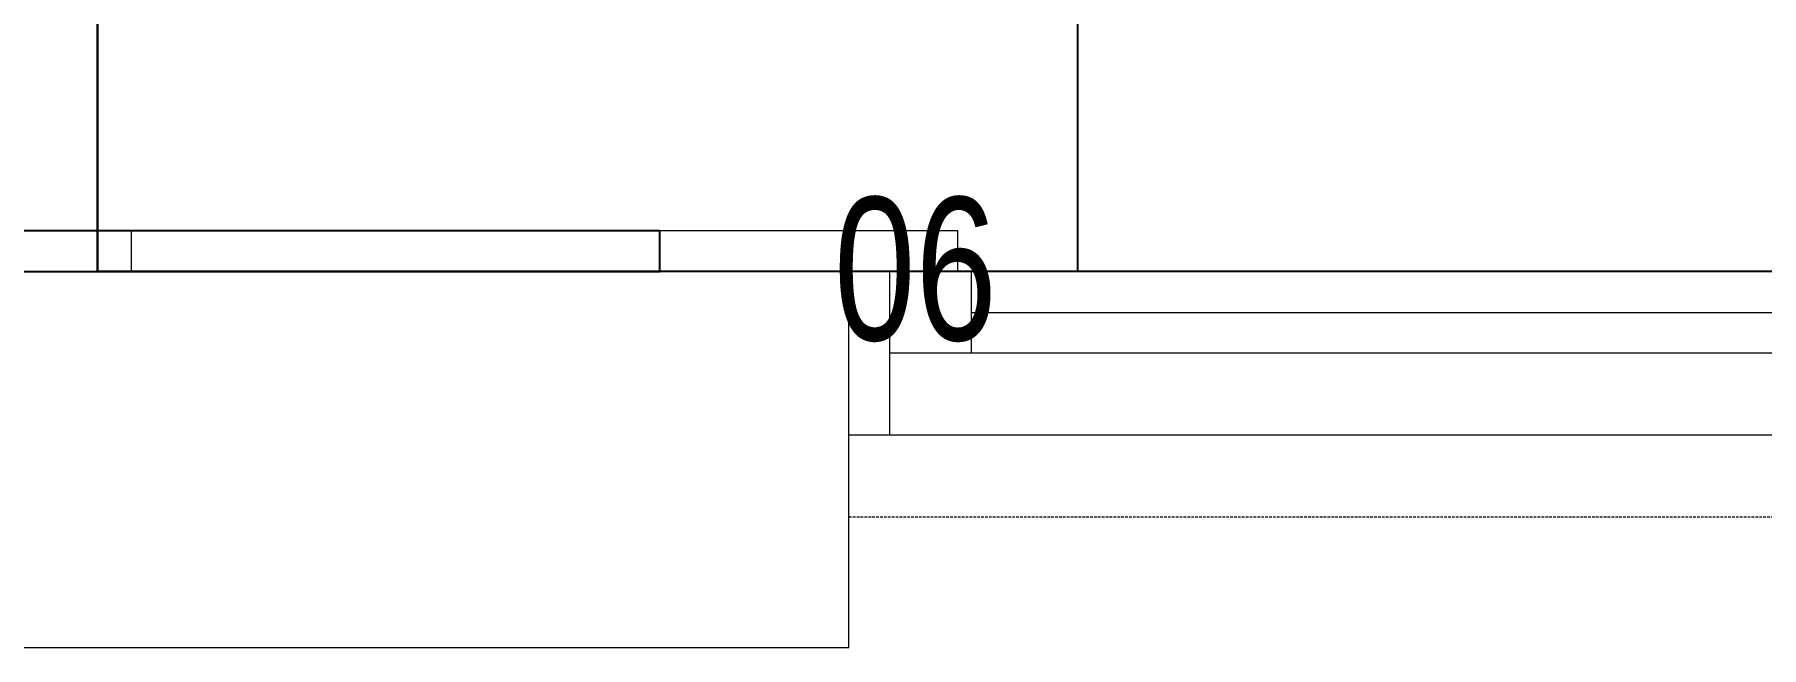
# Model space of a CAD drawing. Extents: x -560814 to 57327, y -29287 to 19916.
# Drawn here: x 44738 to 45794, y -13060 to -12685 of the extents above; entities that cross this region are included whole.
import ezdxf

# ---------------------------------------------------------------- set-up
doc = ezdxf.new("R2010")
doc.units = 0
doc.header["$LTSCALE"] = 0.25
doc.linetypes.add('01-First Floor$0$HIDDEN', pattern=[9.525, 6.35, -3.175])
doc.linetypes.add('DASHDOT', pattern=[25.4, 12.7, -6.35, 0, -6.35])
for name, color, linetype, lineweight in [('01-First Floor$0$72_EGR_EQP_TAG', 142, 'Continuous', 5), ('01-First Floor$0$Aluminum', 251, 'Continuous', 5), ('01-First Floor$0$LOADING', 253, 'Continuous', 5), ('01-First Floor$0$Proj', 251, 'Continuous', 5), ('01-First Floor$0$Walls', 251, 'Continuous', 5), ('E-LITE-CLNG-CNDT', 6, 'DASHDOT', 35)]:
    doc.layers.add(name, color=color, linetype=linetype, lineweight=lineweight)
doc.layers.add('01-First Floor$0$FALSE CEILING', color=251, linetype='Continuous')
doc.layers.add('01-First Floor$0$X-WHITE glass', color=255, linetype='Continuous')
doc.styles.add('01-First Floor$0$X3G_ENTITY_257CFD', font='swisscl.ttf', dxfattribs={"height": 200})

# ---------------------------------------------------------------- blocks, each defined once
blk = doc.blocks.new('01-First Floor')
at = {"layer": '01-First Floor$0$Aluminum'}
for p, q in [((46736, -12830), (45236, -12830)), ((45261, -12930), (45261, -12830)), ((45311, -12880), (45311, -12830)), ((45311, -12855), (46661, -12855)), ((46711, -12880), (45261, -12880)), ((46736, -12930), (45236, -12930))]:
    blk.add_line(p, q, dxfattribs=at)
at = {"layer": '01-First Floor$0$FALSE CEILING', "linetype": 'Continuous'}
blk.add_line((45376, -12830), (45376, -9540), dxfattribs=at)
at = {"layer": '01-First Floor$0$FALSE CEILING'}
blk.add_lwpolyline([(44776, -9540), (48976, -9540), (48976, -12830), (44776, -12830)], close=True, dxfattribs=at)
at = {"layer": '01-First Floor$0$FALSE CEILING', "elevation": -0.1}
blk.add_lwpolyline([(45120.2, -12830), (45120.2, -12805), (44614.2, -12805), (44614.2, -12830), (45120.2, -12830)], dxfattribs=at)
at = {"layer": '01-First Floor$0$LOADING', "elevation": -0.1}
blk.add_lwpolyline([(45302.6, -12830), (45302.6, -12805), (44796.6, -12805), (44796.6, -12830), (45302.6, -12830)], dxfattribs=at)
at = {"layer": '01-First Floor$0$Proj', "linetype": '01-First Floor$0$HIDDEN'}
blk.add_line((45236, -12980), (46736, -12980), dxfattribs=at)
at = {"layer": '01-First Floor$0$Walls'}
for p, q in [((44776, -10620), (44776, -12830)), ((44776, -12830), (45236, -12830)), ((45236, -13060), (45236, -12830))]:
    blk.add_line(p, q, dxfattribs=at)
blk.add_lwpolyline([(43506, -13060), (45236, -13060)], dxfattribs=at)
at = {"layer": '01-First Floor$0$X-WHITE glass', "color": 253, "lineweight": 30, "ltscale": 6, "true_color": 0x9898cc}
blk.add_line((44776, -11420, 0), (44776, -12830, -0.1), dxfattribs=at)
at = {"layer": '01-First Floor$0$72_EGR_EQP_TAG', "insert": (45276.7, -12784.5, -0.1), "char_height": 87.47, "attachment_point": 2, "style": '01-First Floor$0$X3G_ENTITY_257CFD'}
blk.add_mtext('06', dxfattribs=at)

msp = doc.modelspace()

# ---------------------------------------------------------------- block references
at = {"layer": 'E-LITE-CLNG-CNDT'}
msp.add_blockref('01-First Floor', (0, 0), dxfattribs=at)

doc.saveas('drawing.dxf')
